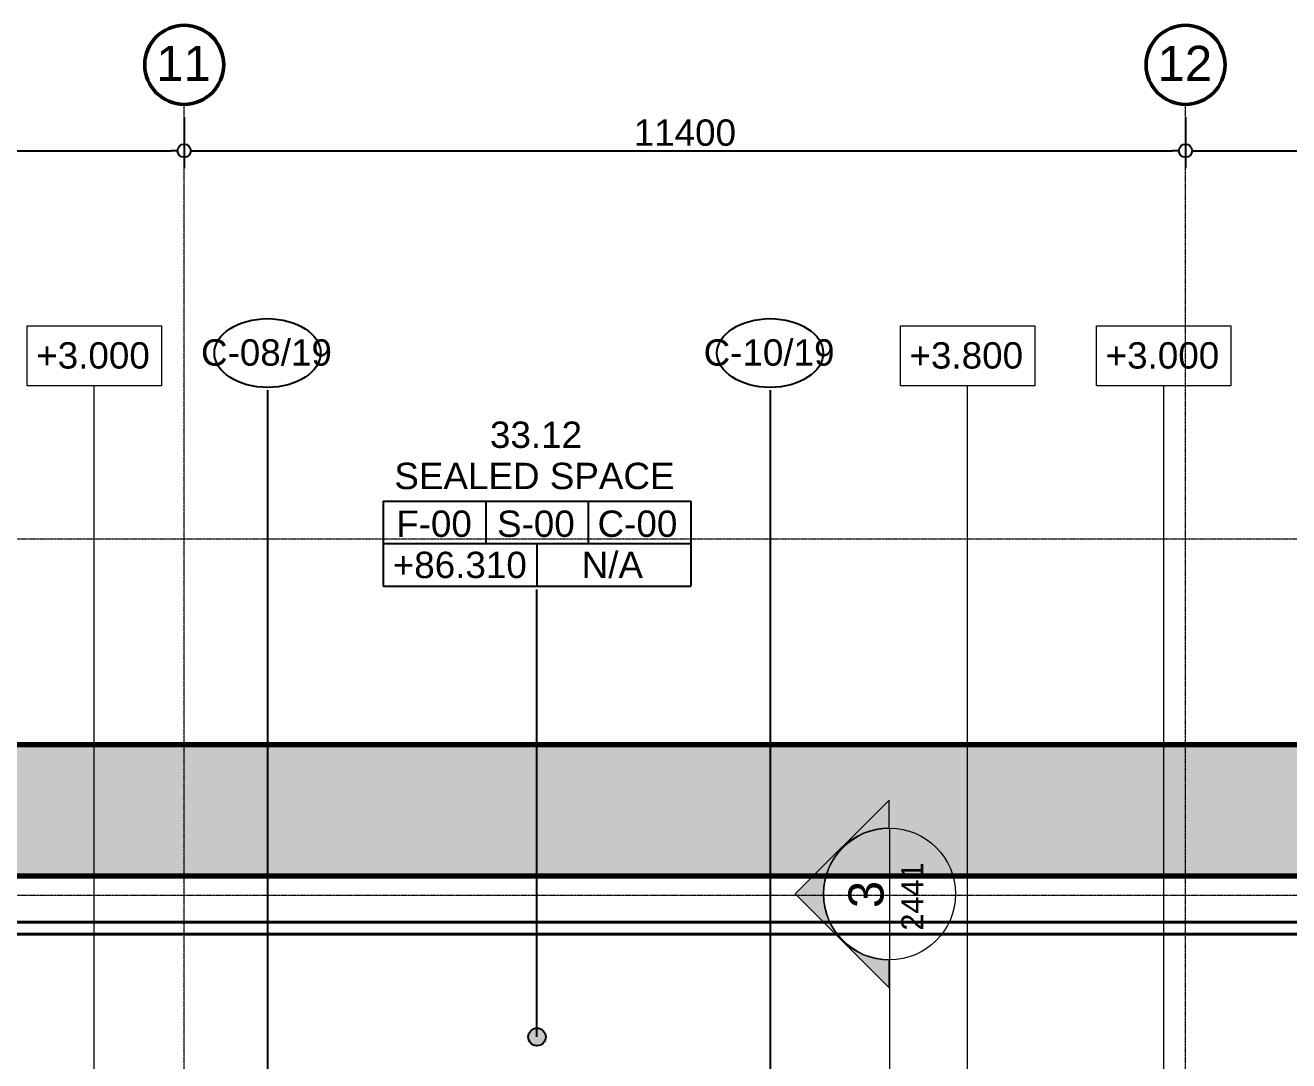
# Model space of a CAD drawing. Header units: millimetres. Extents: x -853432 to -773672, y -18171 to 22484.
# Drawn here: x -803491 to -789107, y 10315 to 22102 of the extents above; entities that cross this region are included whole.
import ezdxf

# ---------------------------------------------------------------- set-up
doc = ezdxf.new("R2010")
doc.units = ezdxf.units.MM
doc.linetypes.add('DPA_Grid _ Level 100', pattern=[10, 5.5, -1.6, 1.3, -1.6])
for name, color, linetype, lineweight in [('A-ANNO-DIMS', 1, 'Continuous', 9), ('A-ANNO-NOTE', 3, 'Continuous', 25), ('A-ROOM-IDEN', 3, 'Continuous', 25), ('A-ROOM-LINE', 3, 'Continuous', 25), ('A-WALL', 5, 'Continuous', 35), ('A-WALL-PATT', 1, 'Continuous', 35), ('G-ANNO-TEXT', 3, 'Continuous', 9), ('S-GRID', 251, 'Continuous', 9), ('S-GRID-IDEN', 3, 'Continuous', 50), ('WALL-E', 2, 'Continuous', 35)]:
    doc.layers.add(name, color=color, linetype=linetype, lineweight=lineweight)
doc.styles.add('Arial', font='arial.ttf', dxfattribs={"height": 400})
doc.styles.add('Arial_1', font='arial.ttf', dxfattribs={"height": 250})
doc.styles.add('Arial_2', font='arial.ttf', dxfattribs={"height": 300})
doc.dimstyles.new('DPA-DIM-3_0_C-C', dxfattribs={"dimscale": 304.8, "dimtxt": 306.07782, "dimasz": 0.492126, "dimexe": 0.656168, "dimexo": 0.0625, "dimgap": 0.164042, "dimtad": 1, "dimdec": 0, "dimzin": 0, "dimdsep": 46, "dimtxsty": 'Arial_2', "dimblk1": 'DOTBLANK', "dimblk2": 'DOTBLANK', "dimsah": 1, "dimcen": 0.09, "dimdle": 0.656168, "dimadec": 8, "dimazin": 0, "dimtfac": 1, "dimtdec": 4, "dimtix": 1, "dimtmove": 0, "dimatfit": 3, "dimfxl": 1.312336, "dimfxlon": 1, "dimtvp": 1, "dimtolj": 1, "dimtzin": 0, "dimarcsym": 2})

# ---------------------------------------------------------------- blocks, each defined once
blk = doc.blocks.new('DPA_Room Tag Box - Standard-4486259-4251-01 ENLARGED CONCOURSE LEVEL - REFLECTED CEILING PLAN - SHEET 2')
at = {"layer": 'A-ROOM-LINE'}
for p, q in [((-17.5, -2.94), (-17.5, -12.6)), ((-17.5, -2.94), (17.5, -2.94)), ((-5.83, -2.94), (-5.83, -7.77)), ((5.83, -2.94), (5.83, -7.77)), ((17.5, -2.94), (17.5, -12.6)), ((-17.5, -7.77), (17.5, -7.77)), ((0, -7.77), (0, -12.6)), ((-17.5, -12.6), (17.5, -12.6))]:
    blk.add_line(p, q, dxfattribs=at)
blk = doc.blocks.new('Ceiling Tags - Ceiling Tags-9510765-4251-01 ENLARGED CONCOURSE LEVEL - REFLECTED CEILING PLAN - SHEET 2')
at = {"layer": 'A-ANNO-NOTE'}
blk.add_ellipse((0, 0), major_axis=(6.05, 0), ratio=0.646436, dxfattribs=at)
blk = doc.blocks.new('DPA_AN_Section Line - UP-Left-16261063-4251-01 ENLARGED CONCOURSE LEVEL - REFLECTED CEILING PLAN - SHEET 2')
at = {"layer": 'A-ANNO-NOTE', "lineweight": 9}
blk.add_hatch(color=256, dxfattribs=at).paths.add_polyline_path([(85, -9), (83, -9), (83, 0), (85, 0)])
h = blk.add_hatch(color=256, dxfattribs=at)
edge = h.paths.add_edge_path()
edge.add_arc((0, -0.03), 7.5, 180, 360)
edge.add_line((7.5, -0.03), (10.68, -0.03))
edge.add_line((10.68, -0.03), (0, -10.71))
edge.add_line((0, -10.71), (-10.68, -0.03))
edge.add_line((-10.68, -0.03), (-7.5, -0.03))
at = {"layer": 'A-ANNO-NOTE', "lineweight": 18}
for p, q in [((-7.5, 0), (7.5, 0)), ((85, 0), (83, 0)), ((83, 0), (83, -9)), ((85, -9), (85, 0)), ((-7.5, -0.03), (-10.68, -0.03)), ((-10.68, -0.03), (0, -10.71)), ((0, -10.71), (10.68, -0.03)), ((10.68, -0.03), (7.5, -0.03)), ((83, -9), (85, -9))]:
    blk.add_line(p, q, dxfattribs=at)
at = {"layer": 'A-ANNO-NOTE', "lineweight": 9}
blk.add_line((7.5, 0), (85, 0), dxfattribs=at)
at = {"layer": 'A-ANNO-NOTE', "lineweight": 18}
blk.add_circle((0, 0.03), 7.5, dxfattribs=at)
blk.add_arc((0, -0.03), 7.5, 180, 360, dxfattribs=at)
blk = doc.blocks.new('Grid - 100 Scale-2291345-4251-01 ENLARGED CONCOURSE LEVEL - REFLECTED CEILING PLAN - SHEET 2')
at = {"layer": 'S-GRID-IDEN'}
blk.add_circle((0, 0), 4.5, dxfattribs=at)
blk = doc.blocks.new('_DotBlank')
at = {"color": 0, "linetype": 'ByBlock', "lineweight": -2}
blk.add_line((-0.5, 0), (-1, 0), dxfattribs=at)
blk.add_circle((0, 0), 0.5, dxfattribs=at)
blk = doc.blocks.new('*D2468')
at = {"layer": 'A-ANNO-DIMS', "color": 0, "lineweight": -2, "transparency": 16777216}
for p, q in [((22800, 17476), (22800, 16895)), ((34200, 17476), (34200, 16895)), ((22950, 17095), (34050, 17095))]:
    blk.add_line(p, q, dxfattribs=at)
at = {"layer": 'Defpoints', "color": 0, "transparency": 16777216}
for p in [(22800, 17495), (34200, 17495), (34200, 17095)]:
    blk.add_point(p, dxfattribs=at)
at = {"layer": 'A-ANNO-DIMS', "color": 0, "lineweight": -2, "transparency": 16777216, "xscale": 150, "yscale": 150, "zscale": 150, "rotation": 180}
blk.add_blockref('_DotBlank', (22800, 17095), dxfattribs=at)
at = {"layer": 'A-ANNO-DIMS', "color": 0, "lineweight": -2, "transparency": 16777216, "xscale": 150, "yscale": 150, "zscale": 150}
blk.add_blockref('_DotBlank', (34200, 17095), dxfattribs=at)
at = {"layer": 'A-ANNO-DIMS', "color": 0, "transparency": 16777216, "insert": (28500, 17299), "char_height": 300, "width": 1384.41, "attachment_point": 5, "style": 'Arial_2'}
blk.add_mtext('\\A1;11400', dxfattribs=at)
blk = doc.blocks.new('*D2469')
at = {"layer": 'A-ANNO-DIMS', "color": 0, "lineweight": -2, "transparency": 16777216}
for p, q in [((34200, 17476), (34200, 16895)), ((45600, 17476), (45600, 16895)), ((34350, 17095), (45450, 17095))]:
    blk.add_line(p, q, dxfattribs=at)
at = {"layer": 'Defpoints', "color": 0, "transparency": 16777216}
for p in [(34200, 17495), (45600, 17495), (45600, 17095)]:
    blk.add_point(p, dxfattribs=at)
at = {"layer": 'A-ANNO-DIMS', "color": 0, "lineweight": -2, "transparency": 16777216, "xscale": 150, "yscale": 150, "zscale": 150, "rotation": 180}
blk.add_blockref('_DotBlank', (34200, 17095), dxfattribs=at)
at = {"layer": 'A-ANNO-DIMS', "color": 0, "lineweight": -2, "transparency": 16777216, "xscale": 150, "yscale": 150, "zscale": 150}
blk.add_blockref('_DotBlank', (45600, 17095), dxfattribs=at)
at = {"layer": 'A-ANNO-DIMS', "color": 0, "transparency": 16777216, "insert": (39900, 17299), "char_height": 300, "width": 1384.41, "attachment_point": 5, "style": 'Arial_2'}
blk.add_mtext('\\A1;11400', dxfattribs=at)
blk = doc.blocks.new('*D2470')
at = {"layer": 'A-ANNO-DIMS', "color": 0, "lineweight": -2, "transparency": 16777216}
for p, q in [((45600, 17476), (45600, 16895)), ((57000, 17476), (57000, 16895)), ((45750, 17095), (56850, 17095))]:
    blk.add_line(p, q, dxfattribs=at)
at = {"layer": 'Defpoints', "color": 0, "transparency": 16777216}
for p in [(45600, 17495), (57000, 17495), (57000, 17095)]:
    blk.add_point(p, dxfattribs=at)
at = {"layer": 'A-ANNO-DIMS', "color": 0, "lineweight": -2, "transparency": 16777216, "xscale": 150, "yscale": 150, "zscale": 150, "rotation": 180}
blk.add_blockref('_DotBlank', (45600, 17095), dxfattribs=at)
at = {"layer": 'A-ANNO-DIMS', "color": 0, "lineweight": -2, "transparency": 16777216, "xscale": 150, "yscale": 150, "zscale": 150}
blk.add_blockref('_DotBlank', (57000, 17095), dxfattribs=at)
at = {"layer": 'A-ANNO-DIMS', "color": 0, "transparency": 16777216, "insert": (51300, 17299), "char_height": 300, "width": 1384.41, "attachment_point": 5, "style": 'Arial_2'}
blk.add_mtext('\\A1;11400', dxfattribs=at)
blk = doc.blocks.new('*U2464')
at = {"layer": 'S-GRID', "linetype": 'DPA_Grid _ Level 100'}
for p, q in [((34200, -21399.8), (34200, 17622.8)), ((45600, -21399.8), (45600, 17622.8)), ((57000, 12673), (-16649.5, 12673)), ((57000, 8615), (-16649.5, 8615))]:
    blk.add_line(p, q, dxfattribs=at)
at = {"layer": 'S-GRID-IDEN', "xscale": 99.99999999999993, "yscale": 99.99999999999993, "zscale": 99.99999999999993}
for p in [(34200, 18072.8), (45600, 18072.8)]:
    blk.add_blockref('Grid - 100 Scale-2291345-4251-01 ENLARGED CONCOURSE LEVEL - REFLECTED CEILING PLAN - SHEET 2', p, dxfattribs=at)
at = {"layer": 'S-GRID-IDEN', "lineweight": 9, "char_height": 400, "width": 753.586, "attachment_point": 1, "style": 'Arial'}
for s, insert in [('11', (33881.2, 18288.7)), ('12', (45281.2, 18288.7))]:
    blk.add_mtext(s, dxfattribs=dict(at, insert=insert))
at = {"layer": 'A-ANNO-DIMS'}
for base, p1, p2, picture, middle in [((34200, 17095.4), (22800, 17495.4), (34200, 17495.4), '*D2468', (28500, 17298.6)), ((45600, 17095.4), (34200, 17495.4), (45600, 17495.4), '*D2469', (39900, 17298.6)), ((57000, 17095.4), (45600, 17495.4), (57000, 17495.4), '*D2470', (51300, 17298.6))]:
    dim = blk.add_linear_dim(base=base, p1=p1, p2=p2, dimstyle='DPA-DIM-3_0_C-C', override={"dimpost": '<>', "dimfxl": 11400}, dxfattribs=at)
    dim.commit()
    dim.dimension.update_dxf_attribs({"geometry": picture, "text_midpoint": middle})

msp = doc.modelspace()

# ---------------------------------------------------------------- hatches: boundary and pattern name
at = {"layer": 'A-ROOM-IDEN'}
h = msp.add_hatch(color=256, dxfattribs=at)
edge = h.paths.add_edge_path()
edge.add_arc((-797666, 10586), 100, 0, 360)
at = {"layer": 'A-WALL-PATT', "lineweight": 9}
h = msp.add_hatch(dxfattribs=at)
h.set_pattern_fill('FP_1', color=256, style=0, pattern_type=2)
h.set_pattern_definition([(50, (0, 0), (728.7365, -63.75582), [76.2, -838.2]), (355, (0, 0), (-140.9716, 764.2276), [60.96, -670.56]), (100.451, (60.7, -5.3), (587.77, 700.46675), [64.76, -712.36]), (46.184, (0, 203.2), (1084.3162, -168.171), [114.3, -1257.3]), (96.636, (90.4, 189.2), (949.6099, 989.7098), [97.14, -1068.54]), (351.184, (0, 203.2), (949.6206, 989.7012), [91.44, -1005.84]), (21, (101.6, 152.4), (606.45787, -409.06057), [76.2, -838.2]), (326, (101.6, 152.4), (247.20834, 736.7529), [60.96, -670.56]), (71.451, (152.14, 118.3), (853.66825, 327.6855), [64.76, -712.36]), (37.5, (0, 0), (12.35469, 338.22012), [33.528, -628.904, 33.528, -647.192, -673.1]), (37.5, (0, 0), (12.35469, 338.22012), [-1343.152, 33.528, -639.572]), (7.5, (0, 0), (267.27887, 400.72213), [33.528, -354.584, 33.528, -613.664, -256.54]), (7.5, (0, 0), (267.27887, 400.72213), [-1035.304, 33.528, -223.012]), (327.5, (-226.57, 0), (542.36333, -22.915345), [33.528, -220.472, 33.528, -758.952, -1051.56]), (327.5, (-226.57, 0), (542.36333, -22.915345), [-1046.48, 33.528, -1018.032]), (317.5, (-328.17, 0), (592.51696, 101.7071), [33.528, -296.672, 33.528, -492.76, -746.76]), (317.5, (-328.17, 0), (592.51696, 101.7071), [-856.488, 33.528, -713.232])])
h.paths.add_polyline_path([(-778775, 12414), (-778775, 13914), (-847407, 13914), (-847407, 12414), (-783187, 12414)])

# ---------------------------------------------------------------- linework, layer by layer
at = {"layer": 'A-ANNO-NOTE'}
for p, q in [((-800730, 9450), (-800730, 17949)), ((-795008, 8961), (-795008, 17949))]:
    msp.add_line(p, q, dxfattribs=at)
at = {"layer": 'A-ROOM-IDEN'}
msp.add_line((-797666, 10586), (-797666, 15678), dxfattribs=at)
msp.add_circle((-797666, 10586), 100, dxfattribs=at)
at = {"layer": 'A-WALL', "color": 7, "lineweight": 70}
for p, q in [((-847407, 13914), (-778775, 13914)), ((-778775, 12414), (-847407, 12414))]:
    msp.add_line(p, q, dxfattribs=at)
at = {"layer": 'G-ANNO-TEXT', "color": 10}
for p, q in [((-802706, 9441), (-802706, 17999)), ((-792764, 8946), (-792764, 17999)), ((-790531, 9595), (-790531, 17999))]:
    msp.add_line(p, q, dxfattribs=at)
at = {"layer": 'G-ANNO-TEXT', "color": 10, "flags": 128}
for points in [[(-803471, 18681), (-801941, 18681), (-801941, 17999), (-803471, 17999)], [(-793528, 18681), (-791999, 18681), (-791999, 17999), (-793528, 17999)], [(-791295, 18681), (-789766, 18681), (-789766, 17999), (-791295, 17999)]]:
    msp.add_lwpolyline(points, close=True, dxfattribs=at)
at = {"layer": 'WALL-E'}
for p, q in [((-828382, 11894), (-783282, 11894)), ((-783282, 11894), (-828382, 11894)), ((-828382, 11754), (-783282, 11754)), ((-783282, 11754), (-828382, 11754))]:
    msp.add_line(p, q, dxfattribs=at)

# ---------------------------------------------------------------- block references
msp.add_blockref('*U2464', (-835882, 3579))
at = {"layer": 'A-ANNO-NOTE', "xscale": 100, "yscale": 100, "zscale": 100}
for p in [(-800734, 18371), (-795012, 18371)]:
    msp.add_blockref('Ceiling Tags - Ceiling Tags-9510765-4251-01 ENLARGED CONCOURSE LEVEL - REFLECTED CEILING PLAN - SHEET 2', p, dxfattribs=at)
at = {"layer": 'A-ANNO-NOTE', "xscale": 100, "yscale": 100, "zscale": 100, "rotation": 269.9999999999992}
msp.add_blockref('DPA_AN_Section Line - UP-Left-16261063-4251-01 ENLARGED CONCOURSE LEVEL - REFLECTED CEILING PLAN - SHEET 2', (-793654, 12213), dxfattribs=at)
at = {"layer": 'A-ROOM-IDEN', "xscale": 99.99999999999993, "yscale": 99.99999999999993, "zscale": 99.99999999999993}
msp.add_blockref('DPA_Room Tag Box - Standard-4486259-4251-01 ENLARGED CONCOURSE LEVEL - REFLECTED CEILING PLAN - SHEET 2', (-797666, 16978), dxfattribs=at)

# ---------------------------------------------------------------- texts
at = {"layer": 'A-ANNO-NOTE', "lineweight": 9, "char_height": 300, "width": 1835.86, "attachment_point": 1, "style": 'Arial_2'}
for s, insert in [('C-08/19', (-801491, 18527)), ('C-10/19', (-795769, 18527))]:
    msp.add_mtext(s, dxfattribs=dict(at, insert=insert))
at = {"layer": 'A-ANNO-NOTE', "lineweight": 9, "attachment_point": 1, "rotation": 90}
for s, insert, char_height, width, style in [('2441', (-793519, 11796), 250, 929.96, 'Arial_1'), ('3', (-794120, 12052), 400, 376.79, 'Arial')]:
    msp.add_mtext(s, dxfattribs=dict(at, insert=insert, char_height=char_height, width=width, style=style))
at = {"layer": 'A-ROOM-IDEN', "lineweight": 9, "char_height": 300, "attachment_point": 1, "style": 'Arial_2'}
for s, insert, width in [('33.12', (-798201, 17591), 1298.73), ('SEALED SPACE', (-799290, 17122), 3928.27), ('F-00', (-799269, 16578), 1058.23), ('S-00', (-798121, 16578), 1090.29), ('C-00', (-796976, 16578), 1114.35), ('+86.310', (-799308, 16109), 1883.97), ('N/A', (-797157, 16109), 857.81)]:
    msp.add_mtext(s, dxfattribs=dict(at, insert=insert, width=width))
at = {"layer": 'G-ANNO-TEXT', "color": 7, "char_height": 300, "width": 1595.36, "attachment_point": 1, "style": 'Arial_2'}
for s, insert in [('+3.000', (-803367, 18494)), ('+3.800', (-793425, 18494)), ('+3.000', (-791192, 18494))]:
    msp.add_mtext(s, dxfattribs=dict(at, insert=insert))

doc.saveas('drawing.dxf')
